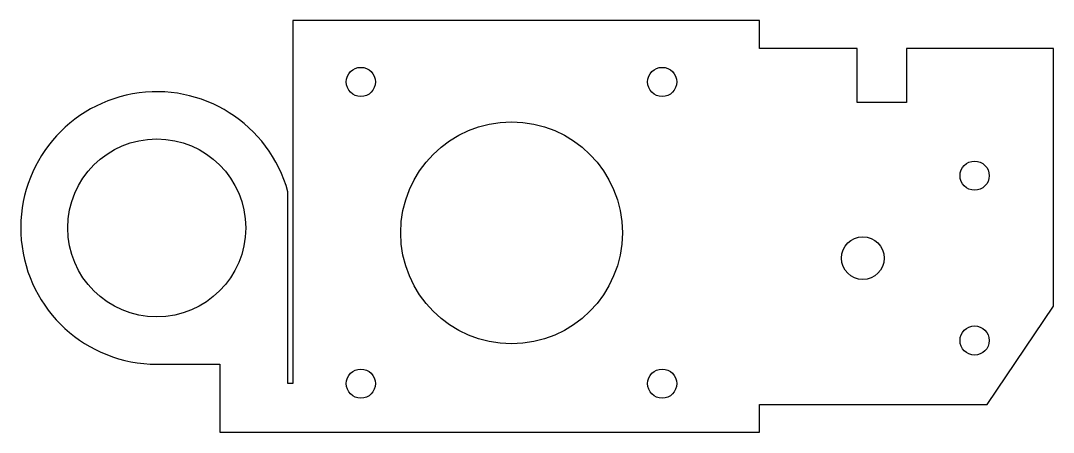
# Model space of a CAD drawing. Header units: millimetres. Extents: x -106 to 0, y -13 to 29.
import ezdxf

# ---------------------------------------------------------------- set-up
doc = ezdxf.new("R2010")
doc.units = ezdxf.units.MM

msp = doc.modelspace()

# ---------------------------------------------------------------- linework, layer by layer
msp.add_lwpolyline([(0, 0), (0, 26.46), (-15.12, 26.46), (-15.12, 20.93), (-20.17, 20.93), (-20.17, 26.46), (-30.24, 26.46), (-30.24, 29.33), (-78.24, 29.33), (-78.24, -7.97), (-78.74, -7.97), (-78.74, 11.73, 2.01982), (-92.24, -5.97), (-85.74, -5.97), (-85.74, -12.97), (-78.24, -12.97), (-30.24, -12.97), (-30.24, -10.11), (-6.8, -10.11)], format="xyb", close=True)
for centre, radius in [((-71.24, 23.03), 1.5), ((-40.24, 23.03), 1.5), ((-55.74, 7.53), 11.4), ((-92.24, 8.03), 9.15), ((-8.1, 13.4), 1.5), ((-19.6, 4.93), 2.2), ((-8.1, -3.54), 1.5), ((-71.24, -7.97), 1.5), ((-40.24, -7.97), 1.5)]:
    msp.add_circle(centre, radius)

doc.saveas('drawing.dxf')
